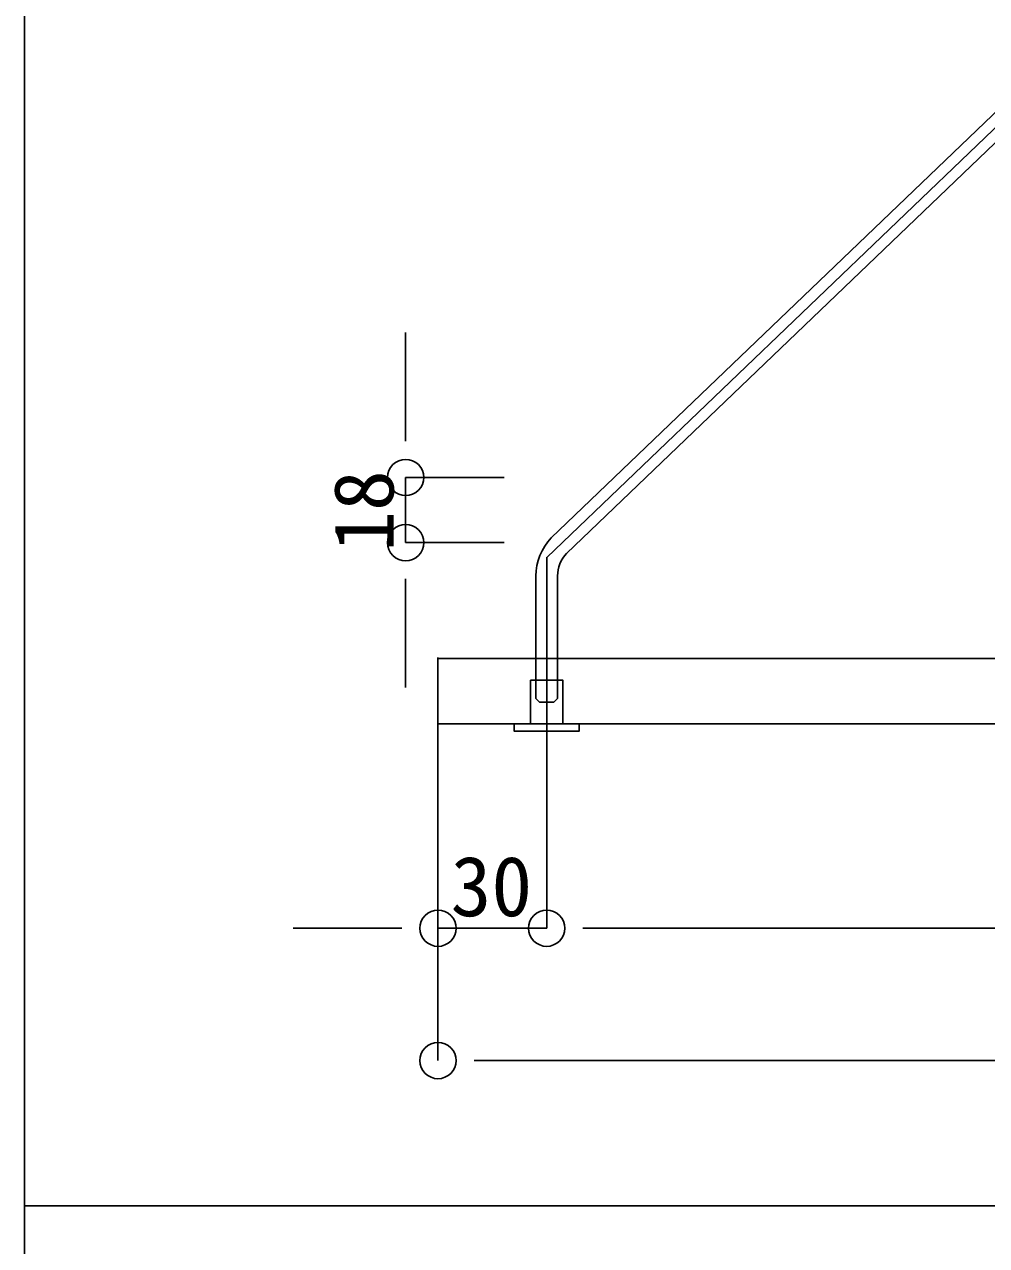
# Model space of a CAD drawing. Units: millimetres, scale not verified, with parts at other scales. Extents: x -4205 to 4205, y -2975 to 2975.
# Drawn here: x 2361 to 3025, y -1081 to -238 of the extents above; entities that cross this region are included whole.
import ezdxf
from ezdxf.enums import TextEntityAlignment as Align

# ---------------------------------------------------------------- set-up
doc = ezdxf.new("R2010")
doc.units = ezdxf.units.MM
doc.header["$LTSCALE"] = 20
for name, color, linetype in [('0-0', 7, 'Continuous'), ('0-1', 3, 'Continuous'), ('0-2', 7, 'Continuous')]:
    doc.layers.add(name, color=color, linetype=linetype)
doc.styles.add('ＭＳ ゴシック', font='')
doc.styles.get('ＭＳ ゴシック').set_extended_font_data('MS Gothic')

msp = doc.modelspace()

# ---------------------------------------------------------------- linework, layer by layer
at = {"layer": '0-0'}
for points in [[(2361.05, 696.61), (3861.05, 696.61), (3861.05, -1053.39), (2361.05, -1053.39)], [(3521.41, -675.63), (3521.41, -720.63), (2646.41, -720.63), (2646.41, -675.63)], [(2710.16, -690.63), (2732.66, -690.63), (2732.66, -720.63), (2710.16, -720.63)], [(2698.91, -720.63), (2743.91, -720.63), (2743.91, -725.63), (2698.91, -725.63)], [(2361.05, -1053.39), (3861.05, -1053.39), (3861.05, -2303.39), (2361.05, -2303.39)]]:
    msp.add_lwpolyline(points, close=True, dxfattribs=at)
for points in [[(2721.41, -727.79), (2721.41, -605.82), (3507.93, 148.02)], [(3447.84, 100.81), (2724.58, -592.39), (2722.17, -595.11), (2720.04, -598.04), (2718.21, -601.16), (2716.68, -604.45), (2715.47, -607.87), (2714.61, -611.39), (2714.08, -614.97), (2713.91, -618.59), (2713.91, -675.63), (2728.91, -675.63), (2728.91, -618.59), (2729.01, -616.45), (2729.32, -614.32), (2729.82, -612.23), (2730.53, -610.21), (2731.42, -608.25), (2732.5, -606.4), (2733.75, -604.65), (2735.16, -603.03), (3457.55, 89.34)], [(2713.91, -675.63), (2713.91, -703.13), (2716.41, -705.63), (2726.41, -705.63), (2728.91, -703.13), (2728.91, -675.63)]]:
    msp.add_lwpolyline(points, dxfattribs=at)
at = {"layer": '0-1'}
for p, q in [((2624.07, -500.63), (2624.07, -450.63)), ((2692.03, -550.63), (2624.07, -550.63)), ((2624.07, -595.63), (2624.07, -550.63)), ((2692.03, -595.63), (2624.07, -595.63)), ((2624.07, -645.62), (2624.07, -695.62)), ((2646.41, -675), (2646.41, -861.75)), ((2721.41, -704.26), (2721.41, -861.75)), ((2646.41, -720.06), (2646.41, -953.08)), ((2721.41, -807.17), (2721.41, -861.75)), ((2596.41, -861.75), (2546.41, -861.75)), ((2721.41, -861.75), (2646.41, -861.75)), ((2771.4, -861.75), (2821.4, -861.75)), ((2771.4, -861.75), (3448.91, -861.75)), ((3471.41, -953.08), (2696.4, -953.08))]:
    msp.add_line(p, q, dxfattribs=at)
at = {"layer": '0-2', "color": 3}
for p, q in [((2624.07, -525.63), (2624.07, -500.63)), ((2624.07, -620.63), (2624.07, -645.62)), ((2621.41, -861.75), (2596.41, -861.75)), ((2746.41, -861.75), (2771.4, -861.75)), ((2746.41, -861.75), (2771.4, -861.75)), ((2671.41, -953.08), (2696.4, -953.08))]:
    msp.add_line(p, q, dxfattribs=at)
at = {"layer": '0-2'}
for points in [[(2624.07, -538.13), (2621.64, -538.37), (2619.29, -539.08), (2617.13, -540.23), (2615.24, -541.79), (2613.68, -543.68), (2612.53, -545.84), (2611.82, -548.19), (2611.58, -550.63), (2611.82, -553.07), (2612.53, -555.41), (2613.68, -557.57), (2615.24, -559.46), (2617.13, -561.02), (2619.29, -562.17), (2621.64, -562.89), (2624.07, -563.13), (2626.51, -562.89), (2628.86, -562.17), (2631.02, -561.02), (2632.91, -559.46), (2634.47, -557.57), (2635.62, -555.41), (2636.33, -553.07), (2636.57, -550.63), (2636.33, -548.19), (2635.62, -545.84), (2634.47, -543.68), (2632.91, -541.79), (2631.02, -540.23), (2628.86, -539.08), (2626.51, -538.37)], [(2624.07, -608.13), (2626.51, -607.89), (2628.86, -607.17), (2631.02, -606.02), (2632.91, -604.46), (2634.47, -602.57), (2635.62, -600.41), (2636.33, -598.07), (2636.57, -595.63), (2636.33, -593.19), (2635.62, -590.84), (2634.47, -588.68), (2632.91, -586.79), (2631.02, -585.23), (2628.86, -584.08), (2626.51, -583.37), (2624.07, -583.13), (2621.64, -583.37), (2619.29, -584.08), (2617.13, -585.23), (2615.24, -586.79), (2613.68, -588.68), (2612.53, -590.84), (2611.82, -593.19), (2611.58, -595.63), (2611.82, -598.07), (2612.53, -600.41), (2613.68, -602.57), (2615.24, -604.46), (2617.13, -606.02), (2619.29, -607.17), (2621.64, -607.89)], [(2633.91, -861.75), (2634.15, -864.18), (2634.86, -866.53), (2636.02, -868.69), (2637.57, -870.58), (2639.46, -872.14), (2641.62, -873.29), (2643.97, -874), (2646.41, -874.24), (2648.85, -874), (2651.19, -873.29), (2653.35, -872.14), (2655.25, -870.58), (2656.8, -868.69), (2657.96, -866.53), (2658.67, -864.18), (2658.91, -861.75), (2658.67, -859.31), (2657.96, -856.96), (2656.8, -854.8), (2655.25, -852.91), (2653.35, -851.35), (2651.19, -850.2), (2648.85, -849.49), (2646.41, -849.25), (2643.97, -849.49), (2641.62, -850.2), (2639.46, -851.35), (2637.57, -852.91), (2636.02, -854.8), (2634.86, -856.96), (2634.15, -859.31)], [(2733.91, -861.75), (2733.67, -859.31), (2732.96, -856.96), (2731.8, -854.8), (2730.25, -852.91), (2728.35, -851.35), (2726.19, -850.2), (2723.85, -849.49), (2721.41, -849.25), (2718.97, -849.49), (2716.62, -850.2), (2714.46, -851.35), (2712.57, -852.91), (2711.02, -854.8), (2709.86, -856.96), (2709.15, -859.31), (2708.91, -861.75), (2709.15, -864.18), (2709.86, -866.53), (2711.02, -868.69), (2712.57, -870.58), (2714.46, -872.14), (2716.62, -873.29), (2718.97, -874), (2721.41, -874.24), (2723.85, -874), (2726.19, -873.29), (2728.35, -872.14), (2730.25, -870.58), (2731.8, -868.69), (2732.96, -866.53), (2733.67, -864.18)], [(2733.91, -861.75), (2733.67, -859.31), (2732.96, -856.96), (2731.8, -854.8), (2730.25, -852.91), (2728.35, -851.35), (2726.19, -850.2), (2723.85, -849.49), (2721.41, -849.25), (2718.97, -849.49), (2716.62, -850.2), (2714.46, -851.35), (2712.57, -852.91), (2711.02, -854.8), (2709.86, -856.96), (2709.15, -859.31), (2708.91, -861.75), (2709.15, -864.18), (2709.86, -866.53), (2711.02, -868.69), (2712.57, -870.58), (2714.46, -872.14), (2716.62, -873.29), (2718.97, -874), (2721.41, -874.24), (2723.85, -874), (2726.19, -873.29), (2728.35, -872.14), (2730.25, -870.58), (2731.8, -868.69), (2732.96, -866.53), (2733.67, -864.18)], [(2658.91, -953.08), (2658.67, -950.64), (2657.96, -948.29), (2656.8, -946.13), (2655.25, -944.24), (2653.35, -942.68), (2651.19, -941.53), (2648.85, -940.82), (2646.41, -940.58), (2643.97, -940.82), (2641.62, -941.53), (2639.46, -942.68), (2637.57, -944.24), (2636.02, -946.13), (2634.86, -948.29), (2634.15, -950.64), (2633.91, -953.08), (2634.15, -955.51), (2634.86, -957.86), (2636.02, -960.02), (2637.57, -961.91), (2639.46, -963.47), (2641.62, -964.62), (2643.97, -965.34), (2646.41, -965.58), (2648.85, -965.34), (2651.19, -964.62), (2653.35, -963.47), (2655.25, -961.91), (2656.8, -960.02), (2657.96, -957.86), (2658.67, -955.51)]]:
    msp.add_lwpolyline(points, close=True, dxfattribs=at)

# ---------------------------------------------------------------- texts
at = {"layer": '0-1', "color": 7, "style": 'ＭＳ ゴシック'}
msp.add_text('18', height=41.38, rotation=90, dxfattribs=at).set_placement((2628.19, -601.91), align=Align.BOTTOM_LEFT)
msp.add_text('30', height=41.38, dxfattribs=at).set_placement((2655.12, -865.86), align=Align.BOTTOM_LEFT)

doc.saveas('drawing.dxf')
